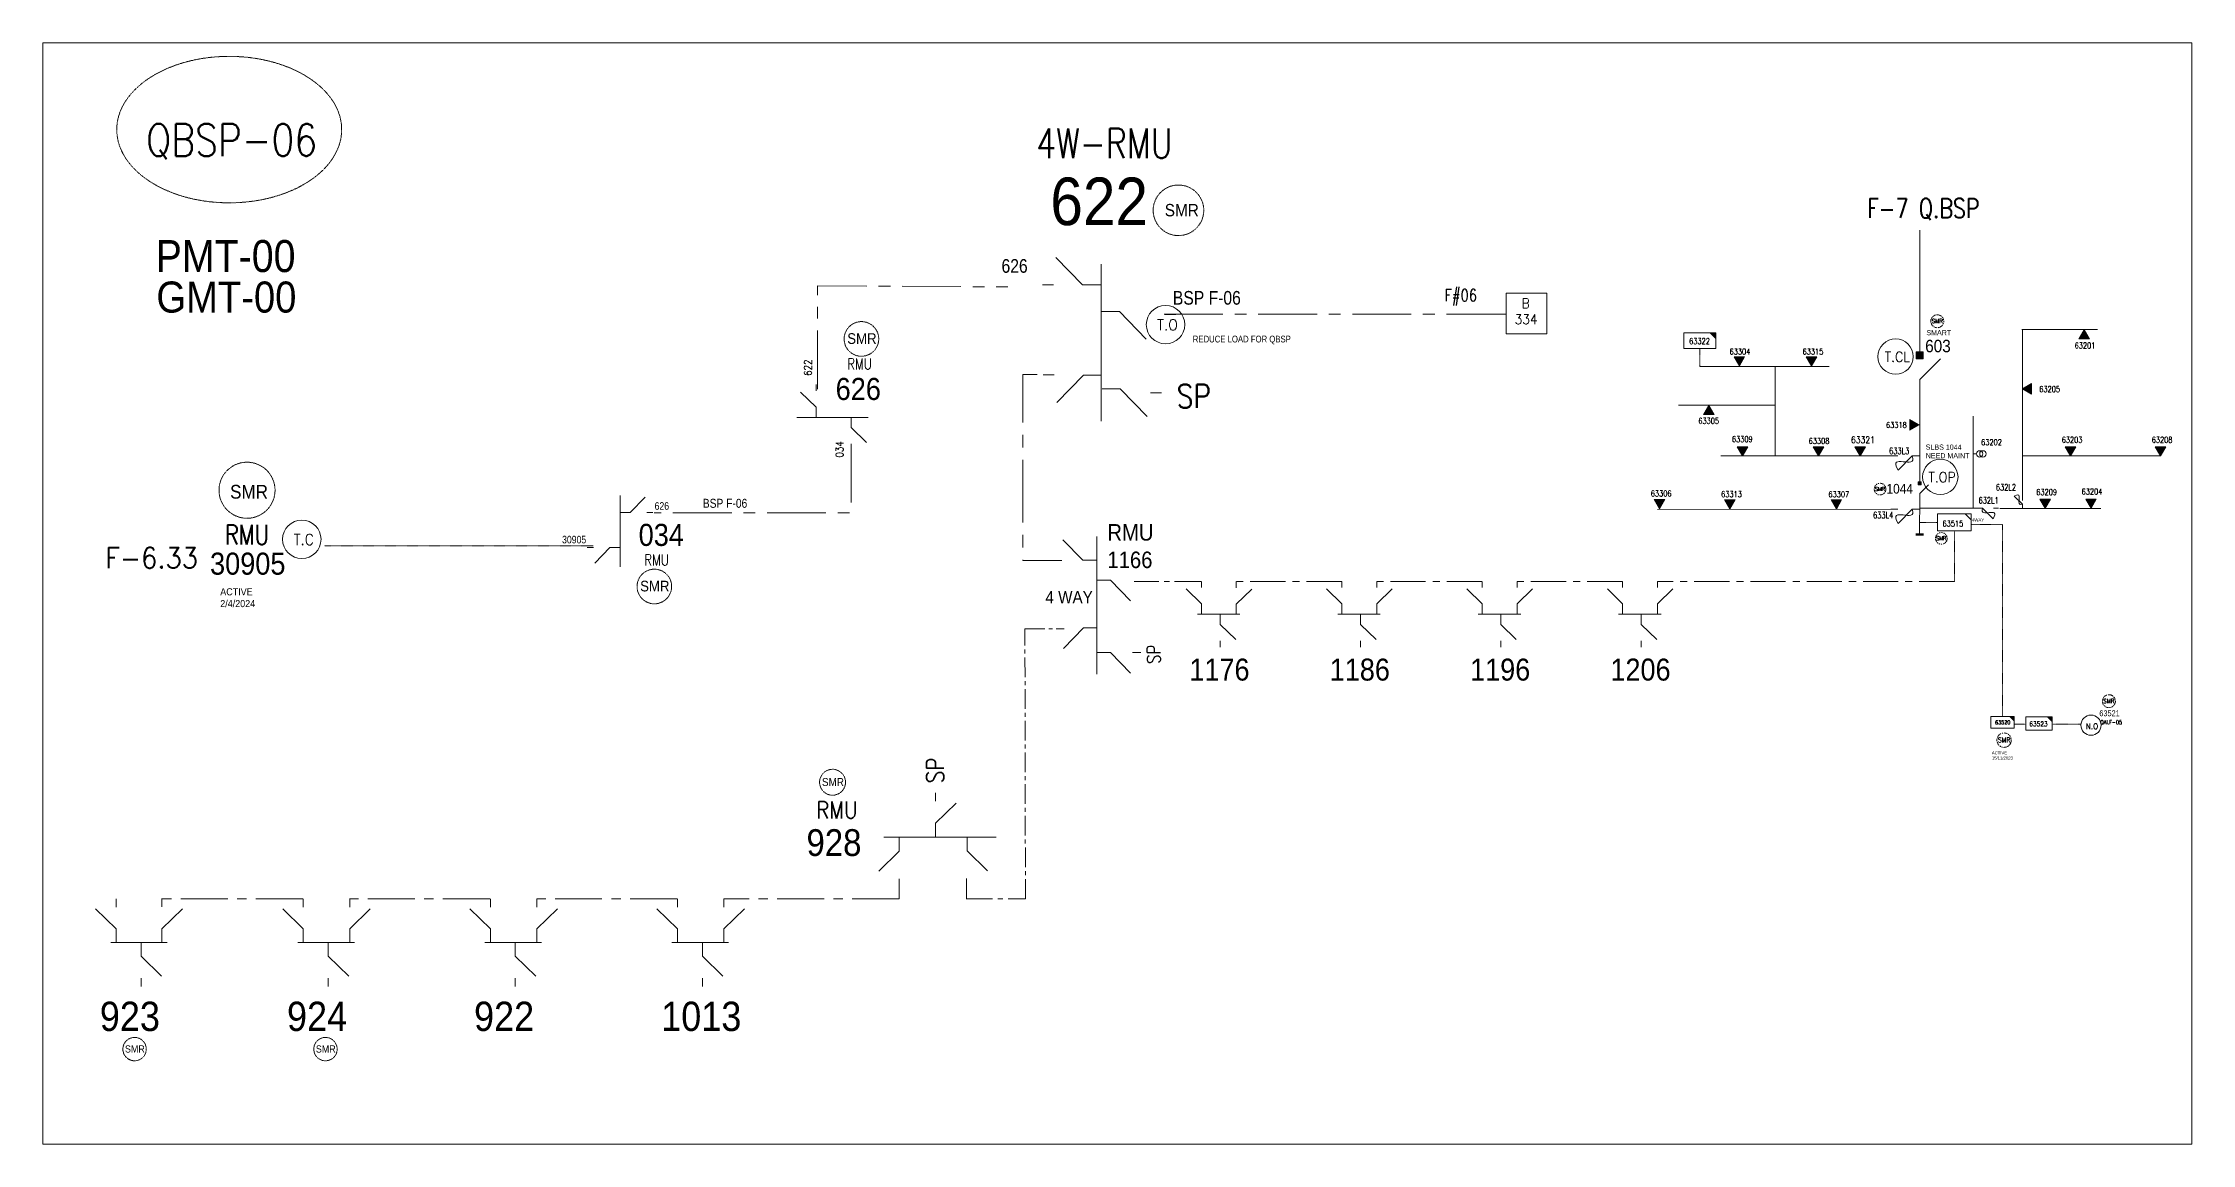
# Model space of a CAD drawing. Header units: metres. Extents: x 65984 to 144644, y -19036 to 23726.
# Drawn here: x 86598 to 88324, y 9279 to 10163 of the extents above; entities that cross this region are included whole.
import ezdxf
from ezdxf.enums import TextEntityAlignment as Align

# ---------------------------------------------------------------- set-up
doc = ezdxf.new("R2010")
doc.units = ezdxf.units.M
doc.header["$MEASUREMENT"] = 0
for name, pattern in [('( Center )', [2, 1.25, -0.25, 0.25, -0.25]), ('DGN Style 2', [0.023128, 0, -0.023128]), ('DGN Style 3', [0.013877, 0, -0.013877]), ('DGN Style 4', [1.6, 0.8, -0.4, 0, -0.4])]:
    doc.linetypes.add(name, pattern=pattern)
doc.layers.get('0').update_dxf_attribs({"color": 95, "lineweight": 40})
for name, color, linetype, lineweight in [('ABS', 7, 'Continuous', 40), ('ABS NUMBER', 112, 'Continuous', 30), ('d_eos', 111, 'Continuous', 40), ('d_eos no', 121, 'Continuous', 40), ('d_fco text', 95, 'Continuous', 40), ('d_switch', 95, 'Continuous', 40), ('d_tf', 1, 'Continuous', 40), ('d_tf no', 6, 'Continuous', 40), ('d_ug cable', 95, 'Continuous', 40), ('d_ug main line', 95, 'Continuous', 40), ('d_village name', 7, 'Continuous', 40), ('FDR  1  16', 234, 'Continuous', 40), ('fedr no', 95, 'Continuous', 40), ('GRID STATION  04', 7, 'Continuous', 40), ('Level 37', 7, 'Continuous', 0), ('O H MAIN FEEDER', 4, 'Continuous', 100), ('SW N O', 114, 'Continuous', 30)]:
    doc.layers.add(name, color=color, linetype=linetype, lineweight=lineweight)
doc.styles.add('NASKHF', font='naskhf.shx', dxfattribs={"height": 8})
doc.styles.add('Style-Arial', font='arial.ttf')
doc.styles.add('Style-ENGINEERING', font='ENGINEERING.shx')
doc.styles.add('Style-msdefault', font='msdefault.shx')
doc.styles.add('Style-simplex', font='simplex.shx')
doc.styles.add('Style-STANDARD', font='STANDARD.shx')

# ---------------------------------------------------------------- blocks, each defined once
blk = doc.blocks.new('*U1297')
at = {"layer": 'd_eos', "color": 2, "linetype": 'Continuous', "lineweight": 13, "ltscale": 1.13086}
for p, q in [((-4.63, 8.41), (-11.43, 15.41)), ((0.02, 16.15), (0.02, -16.17)), ((-12.08, 8.41), (-14.9, 8.41)), ((0.02, 8.41), (-4.63, 8.41)), ((0.02, -7.45), (4.67, -7.45)), ((4.67, -7.45), (11.46, -14.45)), ((12.11, -7.45), (14.93, -7.45))]:
    blk.add_line(p, q, dxfattribs=at)
blk = doc.blocks.new('*U1091')
at = {"layer": 'd_eos', "color": 2, "linetype": 'Continuous', "lineweight": 13, "ltscale": 0.919211}
for p, q in [((7.44, 12.11), (7.44, 14.93)), ((7.44, 4.67), (14.44, 11.46)), ((-16.16, 0.02), (16.16, 0.02)), ((-8.42, 0.02), (-8.42, -4.63)), ((7.44, 0.02), (7.44, 4.67)), ((-8.42, -4.63), (-15.42, -11.43)), ((-8.42, -12.08), (-8.42, -14.9))]:
    blk.add_line(p, q, dxfattribs=at)
blk = doc.blocks.new('*U4132')
at = {"layer": 'SW N O', "color": 1, "lineweight": 13, "ltscale": 0.426762}
blk.add_circle((0, 0), 16.8, dxfattribs=at)
at = {"layer": 'SW N O', "color": 1, "lineweight": 13, "style": 'Style-STANDARD'}
blk.add_text('T.C', height=9.6, dxfattribs=at).set_placement((1.7, -0.2), align=Align.MIDDLE_CENTER)
blk = doc.blocks.new('TF_2_3')
at = {"layer": 'd_village name', "color": 0, "linetype": 'Continuous', "lineweight": -2, "ltscale": 500}
blk.add_line((3150, 2475), (4950, 675), dxfattribs=at)
blk.add_3dface([(-5050, 2475), (4950, 2475), (4950, -2525), (-5050, -2525)], dxfattribs=at)
blk = doc.blocks.new('exist.us-1000kva_1_2')
at = {"layer": 'd_village name', "color": 0, "linetype": 'Continuous', "lineweight": -2, "ltscale": 500, "flags": 128}
blk.add_lwpolyline([(19997, 6459), (16400, 10000), (20000, 10000)], close=True, dxfattribs=at)
at = {"layer": 'd_village name', "color": 0, "linetype": 'Continuous', "lineweight": -2, "ltscale": 500, "extrusion": (0, 0, -1)}
blk.add_solid([(-19997, 6459), (-16400, 10000), (-20000, 10000)], dxfattribs=at)
at = {"layer": 'd_village name', "color": 0, "linetype": 'DGN Style 3', "lineweight": -2, "ltscale": 500, "xscale": 2, "yscale": 2}
blk.add_blockref('TF_2_3', (10100, 5050), dxfattribs=at)
blk = doc.blocks.new('*U4216')
at = {"layer": 'SW N O', "color": 3, "lineweight": 13, "ltscale": 0.426762}
blk.add_circle((0, 0), 16.8, dxfattribs=at)
at = {"layer": 'SW N O', "color": 3, "lineweight": 13, "insert": (1.7, -1.8), "char_height": 9.6, "attachment_point": 5, "line_spacing_factor": 0.6, "style": 'Style-STANDARD'}
blk.add_mtext('N.O', dxfattribs=at)
blk = doc.blocks.new('SS_1_2')
at = {"layer": 'd_village name', "color": 0, "linetype": 'ByBlock', "lineweight": -2, "ltscale": 500, "flags": 128}
blk.add_lwpolyline([(3475, 2125), (5225, 2125), (5225, 375)], close=True, dxfattribs=at)
at = {"layer": 'd_village name', "color": 0, "linetype": 'ByBlock', "lineweight": -2, "ltscale": 500, "extrusion": (0, 0, -1)}
blk.add_solid([(-3475, 2125), (-5225, 2125), (-5225, 375)], dxfattribs=at)
at = {"layer": 'd_village name', "color": 0, "linetype": 'ByBlock', "lineweight": -2, "ltscale": 500}
blk.add_3dface([(-4775, 2125), (5225, 2125), (5225, -2875), (-4775, -2875)], dxfattribs=at)
blk = doc.blocks.new('TRANS_2_2')
at = {"color": 0, "linetype": 'Continuous', "lineweight": -2, "ltscale": 500, "flags": 128}
blk.add_lwpolyline([(8668600, 4991700), (8668600, -5008300), (9500, -8300)], close=True, dxfattribs=at)
at = {"color": 0, "linetype": 'Continuous', "lineweight": -2, "ltscale": 500}
blk.add_solid([(8668600, 4991700), (8668600, -5008300), (9500, -8300)], dxfattribs=at)
blk = doc.blocks.new('TFU_181')
at = {"layer": 'd_fco text', "color": 0, "linetype": 'DGN Style 2', "lineweight": -2, "ltscale": 500}
blk.add_line((0, 5000), (0, 0), dxfattribs=at)
at = {"layer": 'd_fco text', "color": 0, "linetype": 'Continuous', "lineweight": -2, "ltscale": 500}
for centre in [(0, 15000), (0, 10000)]:
    blk.add_circle(centre, 5000, dxfattribs=at)
blk = doc.blocks.new('TF_1_3')
at = {"layer": 'd_village name', "color": 0, "linetype": 'Continuous', "lineweight": -2, "ltscale": 500}
blk.add_line((3150, 2475), (4950, 675), dxfattribs=at)
blk.add_3dface([(-5050, 2475), (4950, 2475), (4950, -2525), (-5050, -2525)], dxfattribs=at)
blk = doc.blocks.new('FUSE01_1')
at = {"color": 0, "linetype": 'ByBlock', "lineweight": -2, "ltscale": 500}
blk.add_line((0, -8575), (0, -11275), dxfattribs=at)
at = {"color": 0, "linetype": 'ByBlock', "lineweight": -2, "ltscale": 500, "flags": 128}
blk.add_lwpolyline([(0, 25), (0, -2875), (-5600, -8475)], dxfattribs=at)
at = {"color": 0, "linetype": 'ByBlock', "lineweight": -2, "ltscale": 500}
blk.add_open_spline([(-5600, -8475), (1700, -12675), (-5800, -675), (0, -2875)], degree=3, dxfattribs=at)
blk = doc.blocks.new('ABS2_1_1')
at = {"color": 0, "linetype": 'ByBlock', "lineweight": -2, "ltscale": 500}
for q in [(-29900, 43500), (0, 0)]:
    blk.add_line((0, 13600), q, dxfattribs=at)
at = {"color": 0, "linetype": 'ByBlock', "lineweight": -2, "ltscale": 500, "flags": 128}
for points in [[(5000, 43600), (-5000, 43600), (-5000, 53600), (5000, 53600)], [(3791, 49653), (3791, 49653), (3791, 49653)]]:
    blk.add_lwpolyline(points, close=True, dxfattribs=at)
at = {"color": 0, "linetype": 'ByBlock', "lineweight": -2, "ltscale": 500}
for points in [[(5000, 43600), (-5000, 43600), (5000, 53600), (-5000, 53600)], [(3791, 49653), (3791, 49653), (3791, 49653)]]:
    blk.add_solid(points, dxfattribs=at)
blk = doc.blocks.new('*U4335')
at = {"layer": 'SW N O', "color": 3, "lineweight": 13, "ltscale": 0.426762}
blk.add_circle((0, 0), 16.8, dxfattribs=at)
at = {"layer": 'SW N O', "color": 3, "lineweight": 13, "style": 'Style-STANDARD'}
blk.add_text('T.O', height=9.6, dxfattribs=at).set_placement((1.7, -0.2), align=Align.MIDDLE_CENTER)
blk = doc.blocks.new('*U4393')
at = {"layer": 'SW N O', "color": 1, "lineweight": 13, "ltscale": 0.426762}
blk.add_circle((0, 0), 16.8, dxfattribs=at)
at = {"layer": 'SW N O', "color": 1, "lineweight": 13, "style": 'Style-STANDARD'}
blk.add_text('T.CL', height=9.6, dxfattribs=at).set_placement((1.7, -0.2), align=Align.MIDDLE_CENTER)
blk = doc.blocks.new('*U4395')
at = {"layer": 'SW N O', "color": 151, "lineweight": 13, "ltscale": 0.426762}
blk.add_circle((0, 0), 16.8, dxfattribs=at)
at = {"layer": 'SW N O', "color": 151, "lineweight": 13, "style": 'Style-STANDARD'}
blk.add_text('T.OP', height=9.6, dxfattribs=at).set_placement((1.7, -0.2), align=Align.MIDDLE_CENTER)

msp = doc.modelspace()

# ---------------------------------------------------------------- linework, layer by layer
at = {"color": 94, "linetype": 'Continuous', "lineweight": 13, "ltscale": 0.426762}
for p, q in [((88187.5, 9933.1), (88248.2, 9933.1)), ((87989.3, 9903.5), (88032.8, 9903.5)), ((87989.3, 9872.4), (87911.8, 9872.4)), ((88148.5, 9863.6), (88148.5, 9789.6)), ((88083, 9831.6), (87945.8, 9831.6)), ((88187.9, 9831.6), (88298.9, 9831.6)), ((88084.1, 9788.9), (87895, 9788.7)), ((88139.4, 9789.6), (88151.6, 9789.6)), ((88169.9, 9789.4), (88251, 9789.4))]:
    msp.add_line(p, q, dxfattribs=at)
at = {"color": 94, "linetype": 'DGN Style 3', "lineweight": 13}
for p, q in [((87928.9, 9917.8), (87928.9, 9903.5)), ((88119.7, 9778.1), (88105.6, 9778.1)), ((88133.3, 9771.4), (88133.4, 9730.9)), ((88146.8, 9776.7), (88172, 9776.7)), ((88172, 9622.3), (88172, 9776.7)), ((88181.3, 9616.2), (88190.7, 9616.3)), ((88211.7, 9616.3), (88235, 9616.3))]:
    msp.add_line(p, q, dxfattribs=at)
at = {"color": 94, "linetype": 'Continuous', "lineweight": 13, "ltscale": 0.384086}
msp.add_line((88105.5, 9789.7), (88139.4, 9789.6), dxfattribs=at)
at = {"color": 94, "linetype": 'Continuous', "lineweight": 13, "ltscale": 0.426762, "flags": 128}
for points in [[(88187.9, 9795.8), (88187.9, 9933.1), (88187.5, 9933.1)], [(87989.3, 9831.6), (87989.3, 9903.5), (87928.9, 9903.5)], [(88187.9, 9789.4), (88187.9, 9792.2)]]:
    msp.add_lwpolyline(points, dxfattribs=at)
at = {"layer": 'd_eos', "color": 2, "linetype": 'Continuous', "lineweight": 13, "ltscale": 2.003388}
for p, q in [((87433.1, 9969), (87411.8, 9990.9)), ((87448.2, 9859.5), (87448.2, 9985.6)), ((87409.8, 9969), (87400.9, 9969)), ((87447.7, 9969), (87433.1, 9969)), ((87448.3, 9947.5), (87462.9, 9947.5)), ((87462.9, 9947.5), (87484.2, 9925.5)), ((87499.3, 9945.1), (87508.1, 9945.1)), ((87410.4, 9896.9), (87401.5, 9896.9)), ((87433.8, 9896.5), (87412.5, 9874.5)), ((87448.4, 9896.5), (87433.8, 9896.5)), ((87449, 9885.6), (87463.6, 9885.6)), ((87463.7, 9885.3), (87485, 9863.3)), ((87487.8, 9882.4), (87496.7, 9882.4))]:
    msp.add_line(p, q, dxfattribs=at)
at = {"layer": 'd_eos', "color": 7, "linetype": 'Continuous', "lineweight": 13, "ltscale": 1.502541}
for p, q in [((87433.4, 9747.9), (87417.4, 9764.4)), ((87444.7, 9656.5), (87444.7, 9766.9)), ((87409.9, 9747.7), (87416.5, 9747.7)), ((87444.3, 9747.9), (87433.4, 9747.9)), ((87444.8, 9731.8), (87455.7, 9731.8)), ((87455.7, 9731.8), (87471.7, 9715.3)), ((87411.9, 9692.7), (87418.5, 9692.7)), ((87433.9, 9693.5), (87417.9, 9677.1)), ((87444.8, 9693.5), (87433.9, 9693.5)), ((87444.7, 9673.8), (87455.7, 9673.8)), ((87455.7, 9673.8), (87471.7, 9657.3)), ((87473.2, 9673.8), (87479.9, 9673.8)), ((86693.8, 9469.5), (86693.8, 9476.2)), ((86807.4, 9469.4), (86807.4, 9476.1)), ((86844.7, 9469.4), (86844.7, 9476.1)), ((86957.6, 9469.4), (86957.6, 9476.1)), ((86994.9, 9469.4), (86994.9, 9476.1)), ((87107.9, 9469.4), (87107.9, 9476.1)), ((87145.2, 9469.4), (87145.2, 9476.1)), ((86693.8, 9452), (86710.3, 9468)), ((86807.4, 9451.9), (86790.9, 9467.9)), ((86844.7, 9451.9), (86861.2, 9467.9)), ((86957.6, 9451.9), (86941.1, 9467.9)), ((86994.9, 9451.9), (87011.4, 9467.9)), ((87107.9, 9451.9), (87091.4, 9467.9)), ((87145.2, 9451.9), (87161.7, 9467.9)), ((86693.8, 9441.1), (86693.8, 9452)), ((86807.4, 9441), (86807.4, 9451.9)), ((86844.7, 9441), (86844.7, 9451.9)), ((86953.1, 9441), (86998.6, 9441)), ((86957.6, 9441), (86957.6, 9451.9)), ((86977.6, 9440.8), (86977.6, 9429.9)), ((86994.9, 9441), (86994.9, 9451.9)), ((87103.4, 9441), (87148.9, 9441)), ((87107.9, 9441), (87107.9, 9451.9)), ((87127.9, 9440.8), (87127.9, 9429.9)), ((87145.2, 9441), (87145.2, 9451.9)), ((86977.6, 9429.9), (86994.1, 9413.9)), ((87127.9, 9429.9), (87144.4, 9413.9)), ((86977.6, 9412.4), (86977.6, 9405.7)), ((87127.9, 9412.4), (87127.9, 9405.7))]:
    msp.add_line(p, q, dxfattribs=at)
at = {"layer": 'd_eos', "color": 7, "linetype": 'Continuous', "lineweight": 13, "ltscale": 1.126906}
for p, q in [((87474.7, 9730.9), (87479.7, 9730.9)), ((87528.8, 9712.8), (87516.5, 9724.8)), ((87528.8, 9725.9), (87528.8, 9730.9)), ((87556.6, 9725.8), (87556.6, 9730.8)), ((87556.6, 9712.6), (87569, 9724.6)), ((87641.5, 9712.8), (87629.2, 9724.8)), ((87641.5, 9725.9), (87641.5, 9730.9)), ((87669.5, 9725.9), (87669.5, 9730.9)), ((87669.5, 9712.8), (87681.9, 9724.8)), ((87754.2, 9712.8), (87741.8, 9724.8)), ((87754.2, 9725.9), (87754.2, 9730.9)), ((87782.2, 9725.9), (87782.2, 9730.9)), ((87782.2, 9712.8), (87794.6, 9724.8)), ((87866.9, 9712.8), (87854.6, 9724.8)), ((87866.9, 9725.9), (87866.9, 9730.9)), ((87894.9, 9725.9), (87894.9, 9730.9)), ((87894.9, 9712.8), (87907.3, 9724.8)), ((87525.5, 9704.6), (87559.6, 9704.6)), ((87528.8, 9704.6), (87528.8, 9712.8)), ((87543.8, 9704.5), (87543.8, 9696.3)), ((87556.6, 9704.4), (87556.6, 9712.6)), ((87638.2, 9704.6), (87672.3, 9704.6)), ((87641.5, 9704.6), (87641.5, 9712.8)), ((87656.5, 9704.5), (87656.5, 9696.3)), ((87669.5, 9704.6), (87669.5, 9712.8)), ((87750.8, 9704.6), (87785, 9704.6)), ((87754.2, 9704.6), (87754.2, 9712.8)), ((87769.2, 9704.5), (87769.2, 9696.3)), ((87782.2, 9704.6), (87782.2, 9712.8)), ((87863.6, 9704.6), (87897.7, 9704.6)), ((87866.9, 9704.6), (87866.9, 9712.8)), ((87881.9, 9704.5), (87881.9, 9696.3)), ((87894.9, 9704.6), (87894.9, 9712.8)), ((87543.8, 9696.3), (87556.2, 9684.3)), ((87543.8, 9683.1), (87543.8, 9678.1)), ((87656.5, 9696.3), (87668.9, 9684.3)), ((87656.5, 9683.1), (87656.5, 9678.1)), ((87769.2, 9696.3), (87781.5, 9684.3)), ((87769.2, 9683.1), (87769.2, 9678.1)), ((87881.9, 9696.3), (87894.3, 9684.3)), ((87881.9, 9683.1), (87881.9, 9678.1))]:
    msp.add_line(p, q, dxfattribs=at)
at = {"layer": 'd_eos', "color": 2, "linetype": 'Continuous', "lineweight": 13, "ltscale": 1.502541}
for p, q in [((87315.2, 9554.3), (87315.2, 9561)), ((87315.2, 9536.8), (87331.7, 9552.8)), ((87315.2, 9525.9), (87315.2, 9536.8)), ((87286, 9514.2), (87269.6, 9498.2)), ((87363.9, 9525.5), (87273.5, 9525.5)), ((87286, 9525.1), (87286, 9514.2)), ((87340.4, 9525.6), (87340.4, 9514.6)), ((87340.4, 9514.6), (87356.9, 9498.6)), ((86657.1, 9469.4), (86657.1, 9476.1)), ((86657.1, 9451.9), (86640.6, 9467.9)), ((86652.7, 9441), (86698.2, 9441)), ((86657.1, 9441), (86657.1, 9451.9)), ((86677.1, 9440.8), (86677.1, 9429.9)), ((86802.9, 9441), (86848.4, 9441)), ((86827.4, 9440.8), (86827.4, 9429.9)), ((86677.1, 9429.9), (86693.6, 9413.9)), ((86827.4, 9429.9), (86843.9, 9413.9)), ((86677.1, 9412.4), (86677.1, 9405.7)), ((86827.4, 9412.4), (86827.4, 9405.7))]:
    msp.add_line(p, q, dxfattribs=at)
at = {"layer": 'd_ug cable', "color": 7, "linetype": 'DGN Style 3', "lineweight": 13, "flags": 128}
msp.add_lwpolyline([(86824.4, 9759.4), (86824.4, 9759.4), (86824.4, 9759.4), (87040.3, 9759.4)], dxfattribs=at)
at = {"layer": 'd_ug cable', "color": 1, "linetype": 'DGN Style 3', "lineweight": 13}
for centre, radius in [((87510.2, 10028.9), 20.3), ((87255.6, 9925.6), 13.9), ((86762.2, 9804.1), 22.5), ((87089.3, 9726.8), 13.9), ((86671.9, 9355.3), 9.38), ((86825.2, 9355.3), 9.38)]:
    msp.add_circle(centre, radius, dxfattribs=at)
at = {"layer": 'd_ug cable', "color": 2, "linetype": 'DGN Style 4', "lineweight": 13}
for centre, radius in [((88119.6, 9939.8), 5.2), ((88073.6, 9805), 4.68), ((88122.8, 9765.4), 4.68), ((88257.4, 9634.7), 5.2), ((88173.2, 9603.4), 5.77)]:
    msp.add_circle(centre, radius, dxfattribs=at)
at = {"layer": 'd_ug cable', "color": 2, "linetype": 'DGN Style 3', "lineweight": 13}
msp.add_circle((87232.4, 9569.6), 10.4, dxfattribs=at)
at = {"layer": 'd_ug main line', "color": 220, "linetype": '( Center )', "lineweight": 13, "ltscale": 16.951311}
for p, q in [((87528.3, 9730.9), (87477.2, 9730.9)), ((87339.6, 9476), (87387.3, 9476))]:
    msp.add_line(p, q, dxfattribs=at)
at = {"layer": 'd_ug main line', "color": 220, "linetype": '( Center )', "lineweight": 13, "ltscale": 22.601747}
for p, q in [((87641.3, 9730.8), (87556.7, 9730.8)), ((87753.9, 9730.8), (87669.4, 9730.8)), ((87866.7, 9730.8), (87782.2, 9730.8)), ((88133.4, 9730.9), (87894.9, 9730.8)), ((87285.9, 9475.9), (87285.9, 9492.1)), ((87339.9, 9476.3), (87339.9, 9492.4))]:
    msp.add_line(p, q, dxfattribs=at)
at = {"layer": 'd_ug main line', "color": 220, "linetype": '( Center )', "lineweight": 13, "ltscale": 12.713483}
for p, q in [((87386.9, 9692.7), (87416.5, 9692.7)), ((87387.3, 9476), (87386.9, 9692.7))]:
    msp.add_line(p, q, dxfattribs=at)
at = {"layer": 'd_ug main line', "color": 220, "linetype": '( Center )', "lineweight": 13, "ltscale": 30.135663}
for p, q in [((86807, 9475.9), (86694.3, 9475.9)), ((86957.2, 9475.9), (86844.5, 9475.9)), ((87107.5, 9475.9), (86994.9, 9475.9)), ((87285.9, 9475.9), (87145.2, 9475.9))]:
    msp.add_line(p, q, dxfattribs=at)
at = {"layer": 'd_ug main line', "color": 220, "linetype": '( Center )', "lineweight": 13, "ltscale": 40.180884, "flags": 128}
msp.add_lwpolyline([(87396.8, 9897.1), (87385.1, 9897.1), (87385.2, 9747.7), (87416.6, 9747.7)], dxfattribs=at)
at = {"layer": 'FDR  1  16', "color": 7, "linetype": '( Center )', "lineweight": 13, "ltscale": 37.801769}
msp.add_line((87772.7, 9945.6), (87492, 9945.6), dxfattribs=at)
at = {"layer": 'FDR  1  16', "color": 7, "linetype": '( Center )', "lineweight": 13, "ltscale": 37.801769, "flags": 128}
for points in [[(87220.4, 9885.2), (87220.2, 9968.3), (87373.3, 9967.4)], [(87247.3, 9841.4), (87247.3, 9786), (87089.1, 9786)]]:
    msp.add_lwpolyline(points, dxfattribs=at)
at = {"layer": 'fedr no', "color": 82, "linetype": 'DGN Style 3', "lineweight": 13, "true_color": 0x1dc70e}
msp.add_ellipse((86747.9, 10093.7), major_axis=(90.3, 0), ratio=0.651175, dxfattribs=at)
at = {"layer": 'GRID STATION  04', "color": 3, "linetype": 'Continuous', "lineweight": 13, "ltscale": 1.043329, "flags": 128}
msp.add_lwpolyline([(87805.9, 9929.8), (87773.3, 9929.8), (87773.3, 9962.3), (87805.9, 9962.3)], close=True, dxfattribs=at)
at = {"layer": 'O H MAIN FEEDER', "color": 220, "lineweight": 13, "ltscale": 0.426762}
msp.add_line((88105.5, 10013), (88105.5, 9914.6), dxfattribs=at)
at = {"layer": 'O H MAIN FEEDER', "color": 94, "lineweight": 13, "ltscale": 0.426762}
for p, q in [((88105.5, 9887.1), (88105.5, 9809.9)), ((88105.5, 9800.2), (88105.4, 9768.5))]:
    msp.add_line(p, q, dxfattribs=at)
at = {"layer": 'O H MAIN FEEDER', "color": 94, "lineweight": 211, "ltscale": 0.345677}
msp.add_line((88102.4, 9768.5), (88108.5, 9768.5), dxfattribs=at)
at = {"layer": 'O H MAIN FEEDER', "color": 140, "lineweight": 13, "ltscale": 0.498271, "flags": 128}
msp.add_lwpolyline([(86598.3, 10163.3), (88324.1, 10163.3), (88324.1, 9279.1), (86598.3, 9279.1)], close=True, dxfattribs=at)

# ---------------------------------------------------------------- block references
at = {"color": 94, "linetype": 'DGN Style 3', "lineweight": 13, "ltscale": 0.630396, "xscale": 0.001280917013912203, "yscale": 0.001280917013912203, "zscale": 0.001280917013912203, "rotation": 359.9999999999999}
msp.add_blockref('exist.us-1000kva_1_2', (87916.1, 9917.8), dxfattribs=at)
at = {"color": 7, "linetype": 'Continuous', "lineweight": 13, "ltscale": 0.426762, "xscale": 0.00204845887995154, "yscale": -0.00204845887995154, "zscale": 0.00204845887995154, "rotation": 90.00000000000006}
for p in [(88105.4, 9831.6), (88105.4, 9788.8)]:
    msp.add_blockref('FUSE01_1', p, dxfattribs=at)
at = {"color": 94, "linetype": 'Continuous', "lineweight": 13, "ltscale": 0.426762, "xscale": 0.0005121147199878851, "yscale": 0.0005121147199878851, "zscale": 0.0005121147199878851, "rotation": 269.9999999999999}
msp.add_blockref('TFU_181', (88148.5, 9833.3), dxfattribs=at)
at = {"color": 94, "linetype": 'Continuous', "lineweight": 13, "ltscale": 0.242742, "xscale": 0.001165163599940969, "yscale": -0.001165163599940969, "zscale": 0.001165163599940969}
msp.add_blockref('FUSE01_1', (88187.9, 9789.5), dxfattribs=at)
at = {"color": 7, "linetype": 'Continuous', "lineweight": 13, "ltscale": 0.352735, "xscale": 0.001515461318560975, "yscale": 0.001515461318560975, "zscale": 0.00204845887995154, "rotation": 89.99999999999993}
msp.add_blockref('FUSE01_1', (88151.6, 9789.6), dxfattribs=at)
at = {"color": 2, "linetype": 'Continuous', "lineweight": 13, "ltscale": 0.666155, "xscale": 0.002712598073375001, "yscale": 0.002712598073375001, "zscale": 0.002441080165275587}
msp.add_blockref('TF_1_3', (88133.4, 9778.4), dxfattribs=at)
at = {"color": 2, "linetype": 'DGN Style 3', "lineweight": 13, "ltscale": 0.513004, "xscale": 0.0009287419556962062, "yscale": 0.0009287419556962062, "zscale": 0.001220540082637794, "rotation": 359.9999999999999}
msp.add_blockref('exist.us-1000kva_1_2', (88162.7, 9613), dxfattribs=at)
at = {"color": 94, "linetype": 'Continuous', "lineweight": 13, "ltscale": 0.556508, "xscale": 0.002118508137390746, "yscale": 0.002118508137390746, "zscale": 0.002441080165275587}
msp.add_blockref('SS_1_2', (88200.7, 9617.6), dxfattribs=at)
at = {"layer": 'ABS', "color": 2, "linetype": 'Continuous', "lineweight": 13, "ltscale": 0.829472, "xscale": 0.000555747191877611, "yscale": -0.0005557471918776113, "zscale": 0.0003680335276451397, "rotation": 180.0000000000002}
msp.add_blockref('ABS2_1_1', (88105.5, 9885.4), dxfattribs=at)
at = {"layer": 'ABS', "color": 2, "linetype": 'Continuous', "lineweight": 13, "ltscale": 0.352054, "xscale": 0.0002358763170591674, "yscale": -0.0002358763170591675, "zscale": 0.0001562048253666148, "rotation": 180.0000000000002}
msp.add_blockref('ABS2_1_1', (88105.5, 9798.2), dxfattribs=at)
at = {"layer": 'd_eos', "color": 2, "linetype": 'Continuous', "lineweight": 13, "ltscale": 1.13086, "extrusion": (0, 0, -1), "xscale": 1.771561000000001, "yscale": 1.771561000000001, "zscale": 1.771561000000001}
for name, p, rotation in [('*U1297', (-87232.4, 9862.6), 90.00000000000001), ('*U1091', (-87061.8, 9771.2), 270)]:
    msp.add_blockref(name, p, dxfattribs=dict(at, rotation=rotation))
at = {"layer": 'd_tf', "color": 94, "linetype": 'Continuous', "lineweight": 13, "ltscale": 0.426762, "xscale": 8.535245333131417e-07, "yscale": 8.535245333131417e-07, "zscale": 8.535245333131417e-07}
for p, rotation in [((88237.5, 9933.1), 270.0000000000011), ((87960.6, 9903.9), 90.00000000000024), ((88018.6, 9903.9), 90.00000000000024), ((87936.2, 9872.4), 270.0000000000005), ((88104.9, 9856.5), 180.0000000000004), ((87963.2, 9831.6), 90.00000000000024), ((88024.2, 9831.6), 90.00000000000024), ((88057.6, 9831.6), 90.00000000000024), ((88226.5, 9831.6), 90.00000000000007), ((88298.9, 9831.6), 90.00000000000007), ((87896.6, 9789.2), 90.00000000000034), ((87952.9, 9788.9), 89.99999999999994), ((88038.5, 9788.9), 89.99999999999994), ((88206.3, 9789.6), 90.00000000000007), ((88243, 9789.6), 90.00000000000007)]:
    msp.add_blockref('TRANS_2_2', p, dxfattribs=dict(at, rotation=rotation))
msp.add_blockref('TRANS_2_2', (88187.9, 9885.5), dxfattribs=at)
at = {"layer": 'SW N O', "color": 3, "lineweight": 13}
for name, p, xscale, yscale, zscale in [('*U4335', (87499.8, 9937.1), 0.9187855723119103, 0.9187855723119103, 0.9187855723119103), ('*U4216', (88243, 9615.4), 0.4828361636018715, 0.4828361636018715, 0.4828361636018715)]:
    msp.add_blockref(name, p, dxfattribs=dict(at, xscale=xscale, yscale=yscale, zscale=zscale))
at = {"layer": 'SW N O', "color": 1, "lineweight": 13}
for name, p, xscale, yscale, zscale in [('*U4393', (88086.1, 9911.4), 0.8457792138701944, 0.8457792138701944, 0.8457792138701944), ('*U4132', (86806.2, 9764.7), 0.9187855723119103, 0.9187855723119103, 0.9187855723119103)]:
    msp.add_blockref(name, p, dxfattribs=dict(at, xscale=xscale, yscale=yscale, zscale=zscale))
at = {"layer": 'SW N O', "color": 151, "lineweight": 13, "xscale": 0.8457792138701944, "yscale": 0.8457792138701944, "zscale": 0.8457792138701944}
msp.add_blockref('*U4395', (88122, 9814.8), dxfattribs=at)

# ---------------------------------------------------------------- texts
at = {"color": 55, "linetype": 'Continuous', "lineweight": 13, "style": 'Style-STANDARD', "width": 0.857143}
msp.add_text('F-7 Q.BSP', height=15.49, dxfattribs=at).set_placement((88108.3, 10030.5), align=Align.MIDDLE_CENTER)
at = {"color": 7, "linetype": 'Continuous', "lineweight": 13, "style": 'Style-STANDARD', "width": 0.833333}
for s, p in [('633L3', (88089, 9835.7)), ('633L4', (88076.1, 9784.1)), ('632L1', (88160.8, 9795.9))]:
    msp.add_text(s, height=5.12, dxfattribs=at).set_placement(p, align=Align.MIDDLE_CENTER)
at = {"color": 94, "linetype": 'Continuous', "lineweight": 13, "style": 'Style-STANDARD', "width": 0.833333}
msp.add_text('632L2', height=5.12, dxfattribs=at).set_placement((88174.7, 9806.5), align=Align.MIDDLE_CENTER)
at = {"layer": 'ABS NUMBER', "color": 2, "lineweight": 13, "style": 'Style-Arial', "width": 0.88}
for s, height, p in [('603', 10, (88120.1, 9919.9)), ('1044', 7.78, (88089.4, 9805.3))]:
    msp.add_text(s, height=height, dxfattribs=at).set_placement(p, align=Align.MIDDLE_CENTER)
at = {"layer": 'd_eos no', "color": 7, "linetype": 'Continuous', "lineweight": 13, "style": 'Style-Arial', "width": 0.88}
for s, height, p in [('PMT-00', 25.7, (86688.8, 10005)), ('GMT-00', 24.95, (86689.4, 9971.7))]:
    msp.add_text(s, height=height, dxfattribs=at).set_placement(p, align=Align.TOP_LEFT)
at = {"layer": 'd_eos no', "color": 7, "linetype": 'Continuous', "lineweight": 13, "ltscale": 0.5625, "style": 'Style-Arial', "width": 0.88}
for s, p in [('1176', (87519, 9668.9)), ('1186', (87631.7, 9668.9)), ('1196', (87744.4, 9668.9)), ('1206', (87857.1, 9668.9))]:
    msp.add_text(s, height=17.65, dxfattribs=at).set_placement(p, align=Align.TOP_LEFT)
at = {"layer": 'd_eos no', "color": 2, "linetype": 'Continuous', "lineweight": 13, "ltscale": 0.75, "style": 'Style-Arial', "width": 0.88}
for s, p in [('923', (86644, 9393.4)), ('924', (86794.3, 9393.4))]:
    msp.add_text(s, height=23.54, dxfattribs=at).set_placement(p, align=Align.TOP_LEFT)
at = {"layer": 'd_eos no', "color": 7, "linetype": 'Continuous', "lineweight": 13, "ltscale": 0.75, "style": 'Style-Arial', "width": 0.88}
for s, p in [('922', (86944.5, 9393.4)), ('1013', (87094.8, 9393.4))]:
    msp.add_text(s, height=23.54, dxfattribs=at).set_placement(p, align=Align.TOP_LEFT)
at = {"layer": 'd_eos no', "color": 7, "linetype": 'Continuous', "lineweight": 13, "ltscale": 0.421875, "insert": (87453.1, 9776.9), "char_height": 13.24, "width": 34.253, "attachment_point": 1, "style": 'Style-STANDARD'}
msp.add_mtext('\\fArial|b0|i0|c178178|p39;\\H1x;\\W0.88;RMU\\P1166', dxfattribs=at)
at = {"layer": 'd_eos no', "color": 7, "linetype": 'Continuous', "lineweight": 13, "ltscale": 0.316406, "insert": (87403.4, 9723.2), "char_height": 9.93, "width": 59.581, "attachment_point": 1, "style": 'Style-STANDARD'}
msp.add_mtext('\\fArial|b0|i0|c178178|p39;\\H1x;\\W0.88;4 WAY', dxfattribs=at)
at = {"layer": 'd_switch', "color": 220, "linetype": 'Continuous', "lineweight": 13, "style": 'Style-msdefault', "width": 0.857143}
msp.add_text('BSP F-06', height=10.98, dxfattribs=at).set_placement((87505.7, 9964.1), align=Align.TOP_LEFT)
at = {"layer": 'd_switch', "color": 2, "linetype": 'Continuous', "lineweight": 30, "ltscale": 0.9, "style": 'Style-ENGINEERING', "width": 0.857143}
msp.add_text('REDUCE LOAD FOR QBSP', height=5.421, rotation=0.0026, dxfattribs=at).set_placement((87521.7, 9928.2), align=Align.TOP_LEFT)
at = {"layer": 'd_switch', "color": 7, "linetype": 'Continuous', "lineweight": 13, "width": 0.857143}
for s, height, style, p in [('626', 6.08, 'Style-ENGINEERING', (87089.5, 9794.5)), ('BSP F-06', 7.19, 'Style-msdefault', (87128.2, 9797.2)), ('30905', 6.08, 'Style-ENGINEERING', (87015.2, 9767.5))]:
    msp.add_text(s, height=height, dxfattribs=dict(at, style=style)).set_placement(p, align=Align.TOP_LEFT)
at = {"layer": 'd_tf no', "color": 1, "linetype": 'Continuous', "lineweight": 13, "ltscale": 0.9, "style": 'Style-simplex', "width": 0.909091}
for p in [(88119.6, 9940), (88257.4, 9634.8)]:
    msp.add_text('SMR', height=3.54, dxfattribs=at).set_placement(p, align=Align.MIDDLE_CENTER)
at = {"layer": 'd_tf no', "color": 94, "linetype": 'Continuous', "lineweight": 13, "style": 'Style-STANDARD', "width": 0.909091}
for s, p in [('63304', (87961.1, 9915.4)), ('63315', (88019.7, 9915.4)), ('63201', (88238.2, 9920.3)), ('63205', (88209.8, 9885.3)), ('63305', (87936, 9859.8)), ('63318', (88086.7, 9856.5)), ('63309', (87963, 9845.1)), ('63308', (88024.6, 9843.7)), ('63202', (88163.1, 9842.6)), ('63203', (88227.8, 9844.6)), ('63208', (88300.1, 9844.6)), ('63306', (87897.8, 9801.5)), ('63313', (87954.3, 9800.9)), ('63307', (88040.5, 9800.8)), ('63209', (88207.4, 9802.6)), ('63204', (88243.8, 9803))]:
    msp.add_text(s, height=4.69, dxfattribs=at).set_placement(p, align=Align.MIDDLE_CENTER)
at = {"layer": 'd_tf no', "color": 1, "linetype": 'Continuous', "lineweight": 13, "ltscale": 0.81, "style": 'Style-simplex', "width": 0.909091}
for p in [(88073.5, 9805.1), (88122.7, 9765.5)]:
    msp.add_text('SMR', height=3.19, dxfattribs=at).set_placement(p, align=Align.MIDDLE_CENTER)
at = {"layer": 'd_tf no', "color": 2, "linetype": 'Continuous', "lineweight": 13, "width": 0.909091}
for s, style, p in [('63515', 'Style-STANDARD', (88132.1, 9777.3)), ('63521', 'Style-msdefault', (88257.9, 9625))]:
    msp.add_text(s, height=4.69, dxfattribs=dict(at, style=style)).set_placement(p, align=Align.MIDDLE_CENTER)
at = {"layer": 'd_tf no', "color": 2, "linetype": 'Continuous', "lineweight": 13, "ltscale": 0.782638, "style": 'Style-STANDARD', "width": 0.909091}
msp.add_text('63520', height=3.16, dxfattribs=at).set_placement((88172.1, 9617.7), align=Align.MIDDLE_CENTER)
at = {"layer": 'd_tf no', "color": 94, "linetype": 'Continuous', "lineweight": 40, "ltscale": 0.86824, "style": 'Style-STANDARD', "width": 0.909091}
msp.add_text('63523', height=3.77, dxfattribs=at).set_placement((88200.8, 9616.4), align=Align.MIDDLE_CENTER)
at = {"layer": 'd_tf no', "color": 1, "linetype": 'Continuous', "lineweight": 13, "style": 'Style-simplex', "width": 0.909091}
msp.add_text('SMR', height=3.94, dxfattribs=at).set_placement((88173.2, 9603.6), align=Align.MIDDLE_CENTER)
at = {"layer": 'd_tf no', "color": 2, "lineweight": 13, "attachment_point": 1, "style": 'NASKHF'}
for insert, char_height in [((87499.2, 10034), 9.953), ((87244.2, 9930.2), 8.567), ((86748.6, 9808.4), 11.059), ((87077.9, 9731.4), 8.567), ((86664.2, 9358.3), 5.783), ((86817.5, 9358.3), 5.783)]:
    msp.add_mtext('\\Fmsdefault;\\H1x;\\W0.925;SMR\\P', dxfattribs=dict(at, insert=insert, char_height=char_height))
at = {"layer": 'd_tf no', "color": 94, "linetype": 'Continuous', "lineweight": 13, "insert": (87928.6, 9923.8), "char_height": 4.694, "width": 22.699, "attachment_point": 5, "line_spacing_factor": 0.6, "style": 'Style-STANDARD'}
msp.add_mtext('\\H1x;\\W0.909091;63322', dxfattribs=at)
at = {"layer": 'd_tf no', "color": 2, "linetype": 'Continuous', "lineweight": 40, "insert": (88110.8, 9932.7), "char_height": 4.136, "attachment_point": 1, "style": 'NASKHF'}
msp.add_mtext('\\Fmsdefault;\\H1x;\\W0.947368;SMART', dxfattribs=at)
at = {"layer": 'd_tf no', "color": 94, "linetype": 'Continuous', "lineweight": 13, "ltscale": 1.293568, "insert": (88059.9, 9844.6), "char_height": 5.418, "width": 10.262, "attachment_point": 5, "line_spacing_factor": 0.6, "style": 'Style-STANDARD'}
msp.add_mtext('\\H1x;\\W0.909091;63321', dxfattribs=at)
at = {"layer": 'd_tf no', "color": 1, "linetype": 'Continuous', "lineweight": 40, "insert": (88110.3, 9840.8), "char_height": 4.136, "attachment_point": 1, "style": 'NASKHF'}
msp.add_mtext('\\Fmsdefault;\\H1x;\\W0.947368;SLBS 1044\\PNEED MAINT', dxfattribs=at)
at = {"layer": 'd_tf no', "color": 121, "linetype": 'Continuous', "lineweight": 40, "insert": (86740.7, 9725.4), "char_height": 5.693, "width": 101.407, "attachment_point": 1, "style": 'NASKHF'}
msp.add_mtext('\\Fmsdefault;\\H1x;\\W0.945946;ACTIVE\\P2/4/2024\\P', dxfattribs=at)
at = {"layer": 'd_tf no', "color": 121, "linetype": 'Continuous', "lineweight": 40, "insert": (88163.4, 9594.4), "char_height": 2.452, "attachment_point": 1, "style": 'NASKHF'}
msp.add_mtext('\\Fmsdefault;\\H1x;\\W0.945946;ACTIVE\\P15/11/2023', dxfattribs=at)
at = {"layer": 'd_tf no', "color": 1, "lineweight": 13, "insert": (87223.9, 9573), "char_height": 6.425, "attachment_point": 1, "style": 'NASKHF'}
msp.add_mtext('\\Fmsdefault;\\H1x;\\W0.925;SMR\\P', dxfattribs=at)
at = {"layer": 'fedr no', "color": 6, "linetype": 'Continuous', "lineweight": 13, "style": 'Style-STANDARD', "width": 0.909091}
msp.add_text('QBSP-06', height=25.8, dxfattribs=at).set_placement((86749.8, 10085.4), align=Align.MIDDLE_CENTER)
at = {"layer": 'fedr no', "color": 55, "linetype": 'Continuous', "lineweight": 13, "insert": (86685.6, 9749.8), "char_height": 16.76, "attachment_point": 5, "style": 'Style-STANDARD'}
msp.add_mtext('F-6.33', dxfattribs=at)
at = {"layer": 'fedr no', "color": 6, "linetype": 'Continuous', "lineweight": 13, "insert": (88259.2, 9617.6), "char_height": 3.15, "attachment_point": 5, "style": 'Style-STANDARD'}
msp.add_mtext('QAI.F-05', dxfattribs=at)
at = {"layer": 'GRID STATION  04', "color": 3, "linetype": 'Continuous', "lineweight": 13, "style": 'Style-STANDARD', "width": 0.866667}
msp.add_text('F#06', height=9.76, dxfattribs=at).set_placement((87736.9, 9960.7), align=Align.MIDDLE_CENTER)
at = {"layer": 'GRID STATION  04', "color": 3, "linetype": 'Continuous', "lineweight": 13, "style": 'Style-STANDARD'}
for s, p in [('B', (87789.1, 9954.2)), ('334', (87789.4, 9941.4))]:
    msp.add_text(s, height=7.81, dxfattribs=at).set_placement(p, align=Align.MIDDLE_CENTER)
at = {"layer": 'Level 37', "color": 2, "linetype": 'Continuous', "lineweight": 13, "style": 'Style-STANDARD'}
for s, height, width, p in [('4W-RMU', 23.96, 0.854701, (87450.7, 10082.7)), ('RMU', 8.85, 0.854701, (87254.1, 9905.5)), ('SP', 18.87, 0.909091, (87522.5, 9879.7)), ('RMU', 8.85, 0.854701, (87091.1, 9748.2))]:
    msp.add_text(s, height=height, dxfattribs=dict(at, width=width)).set_placement(p, align=Align.MIDDLE_CENTER)
at = {"layer": 'Level 37', "color": 2, "linetype": 'Continuous', "lineweight": 13}
for s, height, style, width, p in [('622', 38.24, 'Style-Arial', 0.88, (87407.3, 10055.2)), ('626', 10.98, 'Style-msdefault', 0.857143, (87368.1, 9989.7)), ('626', 17.72, 'Style-Arial', 0.88, (87234.9, 9894.3)), ('034', 17.72, 'Style-Arial', 0.88, (87076.7, 9777.1)), ('30905', 17.72, 'Style-Arial', 0.88, (86732.5, 9754))]:
    msp.add_text(s, height=height, dxfattribs=dict(at, style=style, width=width)).set_placement(p, align=Align.TOP_LEFT)
at = {"layer": 'Level 37', "color": 7, "linetype": 'Continuous', "lineweight": 13, "style": 'Style-STANDARD', "width": 0.909091}
for s, p in [('622', (87212.6, 9902.5)), ('034', (87238, 9836.9))]:
    msp.add_text(s, height=6.18, rotation=90, dxfattribs=at).set_placement(p, align=Align.MIDDLE_CENTER)
at = {"layer": 'Level 37', "color": 2, "linetype": 'Continuous', "lineweight": 13, "ltscale": 1.506577, "style": 'Style-STANDARD', "width": 0.854701}
msp.add_text('RMU', height=15.85, dxfattribs=at).set_placement((86762.1, 9768.4), align=Align.MIDDLE_CENTER)
at = {"layer": 'Level 37', "color": 2, "linetype": 'Continuous', "lineweight": 13, "ltscale": 0.989204, "style": 'Style-msdefault', "width": 0.857143}
msp.add_text('4WAY', height=2.53, dxfattribs=at).set_placement((88157.2, 9781.5), align=Align.TOP_RIGHT)
at = {"layer": 'Level 37', "color": 7, "linetype": 'Continuous', "lineweight": 13, "ltscale": 0.5625, "style": 'Style-STANDARD', "width": 0.909091}
msp.add_text('SP', height=10.62, rotation=90, dxfattribs=at).set_placement((87490.5, 9672.4), align=Align.MIDDLE_CENTER)
at = {"layer": 'Level 37', "color": 2, "linetype": 'Continuous', "lineweight": 13, "ltscale": 0.75, "style": 'Style-STANDARD', "width": 0.909091}
msp.add_text('SP', height=14.15, rotation=90, dxfattribs=at).set_placement((87314.8, 9579.1), align=Align.MIDDLE_CENTER)
at = {"layer": 'Level 37', "color": 2, "linetype": 'Continuous', "lineweight": 13, "ltscale": 0.5625, "style": 'Style-simplex', "width": 0.854701}
msp.add_text('RMU', height=13.48, dxfattribs=at).set_placement((87235.9, 9547.3), align=Align.MIDDLE_CENTER)
at = {"layer": 'Level 37', "color": 2, "linetype": 'Continuous', "lineweight": 13, "ltscale": 0.5625, "style": 'Style-Arial', "width": 0.88}
msp.add_text('928', height=21.51, dxfattribs=at).set_placement((87211.5, 9531.9), align=Align.TOP_LEFT)

doc.saveas('drawing.dxf')
